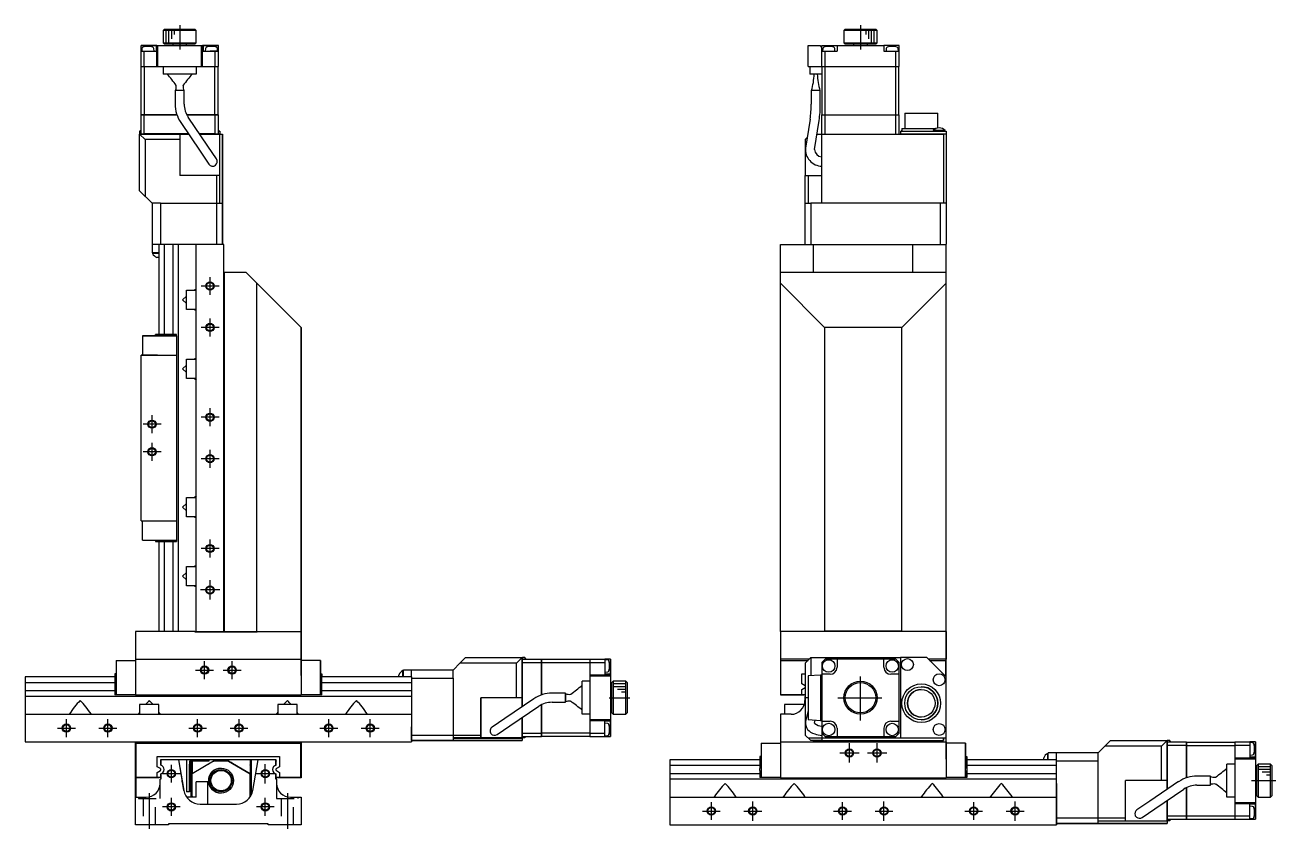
# Model space of a CAD drawing. Extents: x -1 to 923, y -8 to 767.
# Drawn here: x 469.6 to 922.5, y 243.8 to 534.8 of the extents above; entities that cross this region are included whole.
import ezdxf

# ---------------------------------------------------------------- set-up
doc = ezdxf.new("R2010")
doc.units = 0
doc.header["$LTSCALE"] = 0.5
doc.linetypes.add('CENTER', pattern=[50.8, 31.75, -6.35, 6.35, -6.35])
doc.linetypes.add('DASHED', pattern=[19.05, 12.7, -6.35])
for name, color, linetype in [('MSM_CENTER', 1, 'CENTER'), ('MSM_CONTINUOUS', 7, 'CONTINUOUS'), ('MSM_DASHED', 4, 'DASHED'), ('MSM_NARROW', 5, 'CONTINUOUS')]:
    doc.layers.add(name, color=color, linetype=linetype)

msp = doc.modelspace()

# ---------------------------------------------------------------- linework, layer by layer
at = {"layer": 'MSM_CENTER'}
for p, q in [((525.57, 534.77), (525.57, 525.87)), ((772.09, 534.77), (772.09, 525.87)), ((539.82, 440.32), (533.32, 440.32)), ((536.57, 437.07), (536.57, 443.57)), ((536.57, 422.07), (536.57, 428.57)), ((539.82, 425.32), (533.32, 425.32)), ((536.57, 389.57), (536.57, 396.07)), ((518.82, 390.32), (512.32, 390.32)), ((515.57, 387.07), (515.57, 393.57)), ((539.82, 392.82), (533.32, 392.82)), ((515.57, 377.07), (515.57, 383.57)), ((536.57, 374.57), (536.57, 381.07)), ((518.82, 380.32), (512.32, 380.32)), ((539.82, 377.82), (533.32, 377.82)), ((539.82, 345.32), (533.32, 345.32)), ((536.57, 342.07), (536.57, 348.57)), ((536.57, 326.82), (536.57, 333.82)), ((540.07, 330.32), (533.07, 330.32)), ((534.57, 298.09), (534.57, 304.55)), ((544.57, 298.09), (544.57, 304.55)), ((531.34, 301.32), (537.8, 301.32)), ((541.34, 301.32), (547.8, 301.32)), ((772.09, 283.12), (772.09, 299.52)), ((681.12, 291.32), (688.52, 291.32)), ((763.89, 291.32), (780.29, 291.32)), ((484.57, 277.09), (484.57, 283.55)), ((499.57, 277.09), (499.57, 283.55)), ((532.07, 277.09), (532.07, 283.55)), ((547.07, 277.09), (547.07, 283.55)), ((579.57, 277.09), (579.57, 283.55)), ((594.57, 277.09), (594.57, 283.55)), ((481.34, 280.32), (487.8, 280.32)), ((496.34, 280.32), (502.8, 280.32)), ((528.84, 280.32), (535.3, 280.32)), ((543.84, 280.32), (550.3, 280.32)), ((576.34, 280.32), (582.8, 280.32)), ((591.34, 280.32), (597.8, 280.32)), ((768.09, 267.82), (768.09, 274.82)), ((778.09, 267.82), (778.09, 274.82)), ((556.57, 260.32), (556.57, 267.32)), ((764.59, 271.32), (771.59, 271.32)), ((774.59, 271.32), (781.59, 271.32)), ((525.8, 263.82), (519.34, 263.82)), ((522.57, 260.59), (522.57, 267.05)), ((560.07, 263.82), (553.07, 263.82)), ((913.64, 261.32), (922.54, 261.32)), ((514.57, 256.82), (514.57, 243.82)), ((522.57, 248.59), (522.57, 255.05)), ((556.57, 248.59), (556.57, 255.05)), ((564.57, 256.82), (564.57, 243.82)), ((733.09, 246.82), (733.09, 253.82)), ((780.59, 246.82), (780.59, 253.82)), ((828.09, 246.82), (828.09, 253.82)), ((525.8, 251.82), (519.34, 251.82)), ((559.8, 251.82), (553.34, 251.82)), ((714.86, 250.32), (721.32, 250.32)), ((718.09, 247.09), (718.09, 253.55)), ((729.86, 250.32), (736.32, 250.32)), ((762.36, 250.32), (768.82, 250.32)), ((765.59, 247.09), (765.59, 253.55)), ((777.36, 250.32), (783.82, 250.32)), ((809.86, 250.32), (816.32, 250.32)), ((813.09, 247.09), (813.09, 253.55)), ((824.86, 250.32), (831.32, 250.32))]:
    msp.add_line(p, q, dxfattribs=at)
at = {"layer": 'MSM_CONTINUOUS'}
for p, q in [((520.07, 533.32), (519.57, 532.82)), ((519.57, 532.82), (519.57, 528.32)), ((531.57, 532.82), (519.57, 532.82)), ((520.07, 533.32), (531.07, 533.32)), ((531.57, 532.82), (531.07, 533.32)), ((531.57, 528.32), (531.57, 532.82)), ((766.59, 533.32), (766.09, 532.82)), ((778.09, 532.82), (766.09, 532.82)), ((766.09, 532.82), (766.09, 528.32)), ((766.59, 533.32), (777.59, 533.32)), ((778.09, 532.82), (777.59, 533.32)), ((778.09, 528.32), (778.09, 532.82)), ((511.57, 519.82), (511.57, 527.32)), ((517.36, 527.32), (511.57, 527.32)), ((511.57, 527.32), (539.57, 527.32)), ((511.91, 526.31), (511.82, 525.32)), ((516.32, 525.32), (516.24, 526.31)), ((517.07, 527.32), (517.07, 525.32)), ((517.32, 519.82), (517.32, 527.02)), ((517.32, 527.02), (517.36, 527.02)), ((517.36, 527.32), (517.36, 527.02)), ((517.67, 519.82), (517.67, 527.32)), ((519.57, 528.32), (520.07, 527.82)), ((519.57, 528.32), (531.57, 528.32)), ((531.07, 527.82), (520.07, 527.82)), ((523.07, 527.82), (523.07, 527.32)), ((528.07, 527.32), (528.07, 527.82)), ((531.07, 527.82), (531.57, 528.32)), ((533.47, 519.82), (533.47, 527.32)), ((533.79, 527.32), (533.79, 527.02)), ((539.57, 527.32), (533.79, 527.32)), ((533.82, 527.02), (533.79, 527.02)), ((533.82, 519.82), (533.82, 527.02)), ((534.07, 527.32), (534.07, 525.32)), ((534.91, 526.31), (534.82, 525.32)), ((539.32, 525.32), (539.24, 526.31)), ((539.57, 519.82), (539.57, 527.32)), ((539.57, 519.82), (539.57, 527.32)), ((753.09, 519.82), (753.09, 527.32)), ((753.09, 527.32), (757.59, 527.32)), ((757.59, 527.32), (757.59, 527.02)), ((757.59, 527.02), (758.09, 527.02)), ((758.09, 519.82), (758.09, 527.32)), ((758.09, 527.32), (763.59, 527.32)), ((758.43, 526.31), (758.34, 525.32)), ((762.84, 525.32), (762.75, 526.31)), ((763.59, 527.32), (763.59, 525.32)), ((763.59, 527.32), (780.59, 527.32)), ((766.09, 528.32), (778.09, 528.32)), ((766.09, 528.32), (766.59, 527.82)), ((777.59, 527.82), (766.59, 527.82)), ((769.59, 527.82), (769.59, 527.32)), ((774.59, 527.32), (774.59, 527.82)), ((777.59, 527.82), (778.09, 528.32)), ((780.59, 527.32), (780.59, 525.32)), ((786.09, 527.32), (780.59, 527.32)), ((781.43, 526.31), (781.34, 525.32)), ((785.84, 525.32), (785.75, 526.31)), ((786.09, 519.82), (786.09, 527.32)), ((511.57, 525.32), (517.07, 525.32)), ((512.77, 519.82), (512.77, 525.32)), ((534.07, 525.32), (539.57, 525.32)), ((539.32, 525.32), (536.57, 525.32)), ((538.37, 519.82), (538.37, 525.32)), ((539.57, 525.32), (539.32, 525.32)), ((758.09, 525.32), (763.59, 525.32)), ((759.29, 519.82), (759.29, 525.32)), ((780.59, 525.32), (786.09, 525.32)), ((784.89, 519.82), (784.89, 525.32)), ((786.09, 519.82), (786.09, 525.32)), ((511.57, 519.82), (539.57, 519.82)), ((511.67, 502.32), (511.67, 519.82)), ((512.81, 502.32), (512.81, 519.82)), ((519.57, 519.82), (519.57, 517.02)), ((531.57, 517.02), (519.57, 517.02)), ((531.57, 519.82), (531.57, 517.02)), ((538.33, 502.32), (538.33, 519.82)), ((539.47, 502.32), (539.47, 519.82)), ((539.47, 502.32), (539.47, 519.82)), ((753.09, 519.82), (759.29, 519.82)), ((753.69, 519.82), (753.69, 517.02)), ((758.09, 517.02), (753.69, 517.02)), ((758.09, 519.82), (758.09, 517.02)), ((758.19, 502.32), (758.19, 519.82)), ((759.29, 519.82), (784.89, 519.82)), ((759.33, 502.32), (759.33, 519.82)), ((784.85, 502.32), (784.85, 519.82)), ((784.89, 519.82), (786.09, 519.82)), ((785.99, 502.32), (785.99, 519.82)), ((785.99, 502.32), (785.99, 519.82)), ((526.83, 512.87), (526.87, 512.97)), ((527.22, 511.02), (523.92, 511.02)), ((523.92, 511.02), (523.92, 506.16)), ((527.22, 506.16), (527.22, 511.02)), ((757.54, 511.02), (754.24, 511.02)), ((754.24, 511.02), (754.24, 506.16)), ((757.54, 506.16), (757.54, 511.02)), ((788.09, 502.82), (800.09, 502.82)), ((788.09, 502.82), (788.09, 497.32)), ((800.09, 497.48), (800.09, 502.82)), ((511.57, 495.32), (511.57, 502.32)), ((511.57, 502.32), (524.56, 502.32)), ((524.56, 502.32), (511.57, 502.32)), ((512.77, 495.42), (512.77, 502.32)), ((525.95, 499.52), (533.04, 489.07)), ((539.57, 502.32), (528.13, 502.32)), ((528.13, 502.32), (539.57, 502.32)), ((535.77, 490.92), (528.68, 501.37)), ((538.37, 495.42), (538.37, 502.32)), ((539.57, 495.32), (539.57, 502.32)), ((539.57, 495.32), (539.57, 502.32)), ((753.85, 500.7), (752.2, 490.25)), ((755.46, 489.74), (757.11, 500.19)), ((758.09, 495.42), (758.09, 502.32)), ((758.09, 502.32), (759.29, 502.32)), ((759.29, 495.32), (759.29, 502.32)), ((759.29, 502.32), (784.89, 502.32)), ((784.89, 502.32), (786.09, 502.32)), ((784.89, 495.32), (784.89, 502.32)), ((786.09, 495.32), (786.09, 502.32)), ((786.09, 495.32), (786.09, 502.32)), ((511.07, 496.32), (511.07, 495.42)), ((511.07, 496.32), (511.57, 496.32)), ((511.57, 496.32), (511.07, 496.32)), ((511.17, 495.32), (511.07, 495.42)), ((511.07, 495.42), (511.57, 495.42)), ((513.07, 493.32), (511.07, 495.32)), ((511.07, 495.32), (528.8, 495.32)), ((511.07, 474.82), (511.07, 495.32)), ((511.07, 495.32), (528.8, 495.32)), ((528.8, 495.32), (511.17, 495.32)), ((511.57, 496.61), (511.42, 496.61)), ((511.42, 496.61), (511.42, 496.32)), ((512.67, 495.32), (512.77, 495.42)), ((528.73, 495.42), (512.77, 495.42)), ((525.57, 495.32), (525.57, 480.32)), ((538.37, 495.42), (532.72, 495.42)), ((539.97, 495.32), (532.79, 495.32)), ((532.79, 495.32), (540.07, 495.32)), ((532.79, 495.32), (539.17, 495.32)), ((538.37, 495.42), (538.47, 495.32)), ((539.57, 496.32), (540.07, 496.32)), ((540.07, 496.32), (539.57, 496.32)), ((539.57, 495.42), (540.07, 495.42)), ((540.07, 495.42), (539.97, 495.32)), ((539.97, 495.32), (540.07, 495.32)), ((540.07, 496.32), (540.07, 495.42)), ((540.07, 495.32), (540.07, 495.22)), ((540.17, 495.32), (540.07, 495.22)), ((540.07, 470.32), (540.07, 495.32)), ((540.17, 495.32), (540.07, 495.22)), ((540.17, 495.32), (541.07, 495.32)), ((540.17, 495.32), (541.07, 495.32)), ((540.17, 470.32), (540.17, 495.32)), ((541.07, 495.32), (541.07, 455.32)), ((541.07, 455.32), (541.07, 495.32)), ((752.8, 494.03), (752.09, 493.32)), ((756.34, 495.32), (758.09, 495.32)), ((758.09, 495.42), (758.19, 495.32)), ((758.09, 495.32), (802.09, 495.32)), ((758.09, 470.42), (758.09, 495.32)), ((786.59, 496.32), (803.09, 496.32)), ((786.59, 496.32), (786.59, 495.42)), ((786.59, 495.42), (803.09, 495.42)), ((786.59, 495.42), (786.69, 495.32)), ((787.09, 496.61), (786.94, 496.61)), ((786.94, 496.61), (786.94, 496.32)), ((787.09, 497.32), (799.51, 497.32)), ((787.09, 497.32), (787.09, 496.32)), ((802.74, 496.61), (798.44, 496.61)), ((798.44, 496.61), (798.44, 496.32)), ((802.09, 495.32), (802.09, 495.22)), ((802.09, 495.32), (802.09, 470.32)), ((803.09, 495.32), (802.09, 495.32)), ((802.09, 495.22), (802.09, 470.32)), ((802.74, 496.32), (802.74, 496.61)), ((803.09, 495.42), (802.99, 495.32)), ((803.09, 496.32), (803.09, 495.42)), ((803.09, 495.32), (803.09, 470.32)), ((513.07, 493.32), (513.07, 472.82)), ((525.57, 493.32), (513.07, 493.32)), ((538.91, 486.29), (535.77, 490.92)), ((752.09, 493.32), (752.09, 480.32)), ((533.04, 489.07), (536.18, 484.44)), ((540.07, 480.32), (525.57, 480.32)), ((539.07, 455.32), (539.07, 480.32)), ((752.09, 470.32), (752.09, 480.32)), ((752.09, 480.32), (758.09, 480.32)), ((753.09, 480.32), (753.09, 470.32)), ((511.07, 474.82), (515.57, 470.32)), ((515.57, 470.32), (515.57, 452.32)), ((518.57, 470.32), (515.57, 470.32)), ((518.46, 470.32), (541.07, 470.32)), ((518.57, 470.32), (518.57, 455.32)), ((752.09, 470.32), (754.09, 470.32)), ((752.09, 455.42), (752.09, 470.32)), ((754.09, 470.32), (754.09, 455.32)), ((803.09, 470.32), (754.09, 470.32)), ((758.09, 470.32), (758.09, 470.42)), ((801.09, 455.32), (801.09, 470.32)), ((803.09, 470.32), (803.09, 455.42)), ((526.57, 455.32), (515.57, 455.32)), ((518.07, 455.32), (518.07, 422.82)), ((520.04, 422.82), (520.04, 455.32)), ((523.11, 455.32), (523.11, 422.82)), ((531.57, 455.32), (525.07, 455.32)), ((525.07, 455.32), (525.07, 315.32)), ((541.57, 455.32), (526.57, 455.32)), ((531.57, 315.32), (531.57, 455.32)), ((539.17, 455.32), (531.57, 455.32)), ((541.07, 455.32), (536.07, 455.32)), ((541.07, 455.32), (539.17, 455.32)), ((541.57, 455.32), (541.07, 455.32)), ((541.57, 455.32), (541.27, 455.32)), ((541.57, 315.32), (541.57, 455.32)), ((743.09, 455.32), (755.09, 455.32)), ((743.09, 445.32), (743.09, 455.32)), ((755.09, 445.32), (755.09, 455.32)), ((755.09, 455.32), (791.09, 455.32)), ((791.09, 445.32), (791.09, 455.32)), ((791.09, 455.32), (803.09, 455.32)), ((802.99, 455.32), (803.09, 455.42)), ((803.09, 445.32), (803.09, 455.32)), ((518.07, 452.32), (515.57, 452.32)), ((515.72, 452.32), (515.72, 452.12)), ((518.07, 452.12), (515.72, 452.12)), ((518.07, 450.67), (517.35, 450.67)), ((541.57, 445.32), (549.57, 445.32)), ((541.67, 445.32), (541.67, 315.32)), ((549.57, 445.32), (553.57, 441.32)), ((553.57, 441.32), (549.57, 445.32)), ((743.09, 445.32), (803.09, 445.32)), ((743.09, 315.32), (743.09, 445.32)), ((803.09, 315.22), (803.09, 445.32)), ((803.09, 315.22), (803.09, 445.32)), ((553.57, 441.32), (569.57, 425.32)), ((553.57, 315.32), (553.57, 441.32)), ((569.57, 425.32), (553.57, 441.32)), ((759.09, 425.32), (743.09, 441.32)), ((803.09, 441.32), (787.09, 425.32)), ((526.57, 435.32), (528.07, 436.64)), ((528.07, 434), (526.57, 435.32)), ((528.07, 431.82), (528.07, 438.82)), ((528.07, 438.82), (531.57, 438.82)), ((530.7, 438.82), (531.45, 439.22)), ((531.45, 439.22), (531.57, 439.06)), ((531.57, 431.82), (528.07, 431.82)), ((531.45, 431.42), (530.7, 431.82)), ((531.57, 431.58), (531.45, 431.42)), ((524.47, 422.32), (512.07, 422.32)), ((512.07, 422.32), (518.07, 422.32)), ((512.07, 422.32), (512.07, 415.32)), ((524.47, 422.82), (516.87, 422.82)), ((516.87, 422.32), (516.87, 422.82)), ((516.87, 422.82), (518.07, 422.82)), ((516.87, 422.32), (524.47, 422.32)), ((520.55, 422.32), (520.55, 422.82)), ((522.6, 422.32), (522.6, 422.82)), ((524.47, 422.32), (524.47, 422.82)), ((524.47, 422.32), (524.47, 415.32)), ((569.57, 315.42), (569.57, 425.32)), ((569.57, 425.32), (569.57, 315.42)), ((787.09, 425.32), (759.09, 425.32)), ((759.09, 425.32), (759.09, 315.42)), ((787.09, 315.42), (787.09, 425.32)), ((511.57, 355.32), (511.57, 415.32)), ((511.57, 415.32), (524.57, 415.32)), ((511.57, 415.32), (511.92, 415.32)), ((511.57, 415.32), (511.92, 415.32)), ((517.57, 415.32), (511.57, 415.32)), ((524.57, 415.32), (524.47, 415.32)), ((524.57, 355.32), (524.57, 415.32)), ((528.07, 406.82), (528.07, 413.82)), ((528.07, 413.82), (531.57, 413.82)), ((530.7, 413.82), (531.45, 414.22)), ((531.45, 414.22), (531.57, 414.06)), ((526.57, 410.32), (528.07, 411.64)), ((528.07, 409), (526.57, 410.32)), ((531.57, 406.82), (528.07, 406.82)), ((531.45, 406.42), (530.7, 406.82)), ((531.57, 406.58), (531.45, 406.42)), ((528.07, 356.82), (528.07, 363.82)), ((528.07, 363.82), (531.57, 363.82)), ((530.7, 363.82), (531.45, 364.22)), ((531.45, 364.22), (531.57, 364.06)), ((526.57, 360.32), (528.07, 361.64)), ((528.07, 359), (526.57, 360.32)), ((511.57, 355.32), (524.57, 355.32)), ((512.07, 348.32), (512.07, 355.32)), ((524.47, 355.32), (524.47, 347.82)), ((531.57, 356.82), (528.07, 356.82)), ((531.45, 356.42), (530.7, 356.82)), ((531.57, 356.58), (531.45, 356.42)), ((512.07, 348.32), (524.47, 348.32)), ((516.87, 348.32), (516.87, 347.82)), ((516.87, 347.82), (524.47, 347.82)), ((518.07, 347.82), (518.07, 315.32)), ((520.04, 315.32), (520.04, 347.82)), ((520.55, 348.32), (520.55, 347.82)), ((522.6, 348.32), (522.6, 347.82)), ((523.11, 347.82), (523.11, 315.32)), ((526.57, 335.32), (528.07, 336.64)), ((528.07, 334), (526.57, 335.32)), ((528.07, 331.82), (528.07, 338.82)), ((528.07, 338.82), (531.57, 338.82)), ((530.7, 338.82), (531.45, 339.22)), ((531.45, 339.22), (531.57, 339.06)), ((531.57, 331.82), (528.07, 331.82)), ((531.45, 331.42), (530.7, 331.82)), ((531.57, 331.58), (531.45, 331.42)), ((531.07, 315.32), (509.57, 315.32)), ((509.57, 315.32), (509.57, 292.32)), ((531.07, 315.22), (531.07, 315.32)), ((531.07, 315.32), (531.57, 315.32)), ((531.07, 315.22), (553.67, 315.22)), ((531.57, 315.32), (541.57, 315.32)), ((541.67, 315.32), (541.57, 315.32)), ((541.67, 315.32), (569.57, 315.32)), ((553.67, 315.22), (553.67, 315.32)), ((569.57, 315.42), (569.47, 315.32)), ((569.47, 315.32), (569.57, 315.42)), ((569.57, 315.32), (569.57, 292.32)), ((569.57, 304.82), (569.57, 315.32)), ((803.09, 315.32), (743.09, 315.32)), ((743.09, 315.32), (743.09, 292.32)), ((758.99, 315.32), (759.09, 315.42)), ((787.09, 315.42), (759.09, 315.42)), ((787.09, 315.42), (787.19, 315.32)), ((803.09, 315.32), (803.09, 305.32)), ((803.09, 298.82), (803.09, 315.32)), ((502.57, 304.82), (502.57, 292.42)), ((502.57, 304.82), (509.57, 304.82)), ((509.57, 305.32), (569.57, 305.32)), ((569.57, 305.32), (569.57, 304.97)), ((569.57, 305.32), (569.57, 304.97)), ((569.57, 299.32), (569.57, 304.82)), ((576.57, 304.82), (569.57, 304.82)), ((576.57, 292.42), (576.57, 304.82)), ((576.57, 304.82), (576.57, 298.82)), ((627.07, 303.82), (624.67, 301.42)), ((629.07, 305.82), (627.07, 303.82)), ((647.57, 303.82), (627.07, 303.82)), ((629.07, 305.82), (649.57, 305.82)), ((647.57, 303.82), (649.57, 305.82)), ((647.57, 291.32), (647.57, 303.82)), ((649.57, 305.72), (649.67, 305.82)), ((649.57, 305.82), (649.57, 291.32)), ((649.57, 288.09), (649.57, 305.82)), ((649.57, 305.32), (656.57, 305.32)), ((649.57, 305.32), (649.57, 298.82)), ((649.57, 288.09), (649.57, 305.32)), ((649.57, 304.22), (649.67, 304.12)), ((650.57, 305.82), (649.67, 305.82)), ((649.67, 305.82), (649.67, 305.32)), ((649.67, 304.12), (656.57, 304.12)), ((649.67, 288.16), (649.67, 304.12)), ((650.57, 305.82), (650.57, 305.32)), ((650.86, 305.47), (650.57, 305.47)), ((650.86, 305.32), (650.86, 305.47)), ((656.57, 305.32), (656.57, 292.33)), ((656.57, 292.33), (656.57, 305.32)), ((656.57, 305.22), (674.07, 305.22)), ((656.57, 304.08), (674.07, 304.08)), ((674.07, 305.32), (674.07, 299.57)), ((674.07, 305.32), (679.57, 305.32)), ((674.07, 304.12), (679.57, 304.12)), ((681.57, 305.32), (679.57, 305.32)), ((679.57, 305.32), (679.57, 299.82)), ((680.56, 304.98), (679.57, 305.07)), ((681.57, 299.82), (681.57, 305.32)), ((681.57, 305.32), (681.57, 277.32)), ((753.59, 305.32), (743.09, 305.32)), ((743.29, 292.42), (743.29, 304.82)), ((743.29, 304.82), (753.09, 304.82)), ((752.09, 303.82), (754.09, 305.82)), ((752.09, 303.82), (752.09, 277.82)), ((754.09, 305.82), (786.59, 305.82)), ((754.09, 305.82), (754.09, 299.29)), ((759.29, 305.32), (758.09, 304.12)), ((758.09, 304.12), (758.09, 278.52)), ((763.59, 305.32), (759.29, 305.32)), ((763.59, 305.32), (763.59, 302.32)), ((784.89, 305.32), (763.59, 305.32)), ((780.59, 302.32), (780.59, 305.32)), ((786.09, 304.12), (784.89, 305.32)), ((786.09, 304.12), (784.89, 305.32)), ((786.09, 282.82), (786.09, 304.12)), ((786.09, 278.52), (786.09, 304.12)), ((786.59, 305.82), (786.59, 276.82)), ((796.09, 305.82), (786.59, 305.82)), ((803.09, 298.82), (796.09, 305.82)), ((803.09, 305.32), (796.59, 305.32)), ((797.09, 304.82), (802.89, 304.82)), ((802.89, 304.82), (802.89, 299.02)), ((803.09, 302.82), (803.09, 305.32)), ((502.07, 300.02), (502.07, 292.42)), ((502.57, 300.02), (502.07, 300.02)), ((576.57, 300.02), (577.07, 300.02)), ((577.07, 292.42), (577.07, 300.02)), ((577.07, 300.02), (577.07, 298.82)), ((604.92, 298.82), (604.92, 299.54)), ((606.37, 298.82), (606.37, 301.17)), ((606.57, 301.17), (606.37, 301.17)), ((624.57, 301.32), (606.57, 301.32)), ((606.57, 298.82), (606.57, 301.32)), ((609.57, 298.82), (609.57, 301.32)), ((624.57, 301.32), (624.67, 301.42)), ((624.57, 298.32), (624.57, 301.32)), ((674.07, 299.57), (674.07, 299.22)), ((674.07, 299.57), (681.27, 299.57)), ((674.07, 299.22), (681.57, 299.22)), ((674.07, 299.22), (674.07, 283.42)), ((679.57, 300.57), (680.56, 300.66)), ((681.57, 299.82), (679.57, 299.82)), ((681.27, 299.54), (681.27, 299.57)), ((681.57, 299.54), (681.27, 299.54)), ((681.57, 299.54), (681.57, 299.82)), ((681.57, 299.54), (681.57, 299.22)), ((681.57, 299.22), (681.57, 283.42)), ((750.89, 296.35), (750.89, 300.02)), ((750.89, 300.02), (752.09, 300.02)), ((757.59, 299.54), (753.09, 299.22)), ((753.09, 299.22), (753.09, 283.42)), ((758.09, 299.57), (757.59, 299.54)), ((757.59, 299.54), (757.59, 283.11)), ((761.09, 299.82), (758.09, 299.82)), ((786.09, 299.82), (783.09, 299.82)), ((803.09, 298.82), (803.09, 299.82)), ((469.57, 298.82), (469.57, 275.32)), ((502.07, 298.82), (469.57, 298.82)), ((469.57, 296.86), (502.07, 296.86)), ((502.57, 296.35), (502.07, 296.35)), ((576.57, 296.35), (577.07, 296.35)), ((609.57, 298.82), (577.07, 298.82)), ((577.07, 296.86), (609.57, 296.86)), ((609.57, 298.82), (609.57, 275.32)), ((624.57, 298.32), (609.57, 298.32)), ((624.57, 298.43), (624.57, 275.82)), ((649.57, 298.82), (649.57, 288.09)), ((671.27, 285.32), (671.27, 297.32)), ((674.07, 297.32), (671.27, 297.32)), ((682.57, 297.32), (682.07, 296.82)), ((682.07, 285.82), (682.07, 296.82)), ((687.07, 297.32), (682.57, 297.32)), ((682.57, 297.32), (682.57, 285.32)), ((687.57, 296.82), (687.07, 297.32)), ((687.07, 285.32), (687.07, 297.32)), ((687.57, 296.82), (687.57, 285.82)), ((752.08, 295.66), (750.89, 296.35)), ((750.89, 294.3), (752.08, 294.99)), ((803.09, 276.82), (803.09, 298.82)), ((502.07, 293.78), (469.57, 293.78)), ((609.57, 291.82), (469.57, 291.82)), ((502.57, 294.3), (502.07, 294.3)), ((509.57, 292.42), (502.07, 292.42)), ((509.57, 292.32), (569.57, 292.32)), ((577.07, 292.42), (569.57, 292.42)), ((576.57, 294.3), (577.07, 294.3)), ((609.57, 293.78), (577.07, 293.78)), ((649.57, 291.32), (634.57, 291.32)), ((634.57, 291.32), (634.57, 276.82)), ((634.57, 276.82), (634.57, 291.32)), ((653.77, 290.94), (643.32, 283.86)), ((665.27, 292.97), (660.41, 292.97)), ((665.27, 289.67), (665.27, 292.97)), ((665.27, 292.81), (665.27, 291.32)), ((665.27, 291.32), (665.27, 289.83)), ((667.13, 290.06), (667.22, 290.02)), ((682.07, 293.82), (681.57, 293.82)), ((743.09, 292.32), (751.69, 292.32)), ((752.09, 292.42), (743.29, 292.42)), ((750.89, 292.42), (750.89, 294.3)), ((751.69, 292.32), (751.69, 292.42)), ((751.69, 292.32), (751.69, 292.42)), ((751.99, 291.82), (751.99, 290.32)), ((751.99, 291.82), (752.09, 291.82)), ((753.09, 291.32), (752.09, 291.32)), ((485.83, 285.32), (485.67, 285.45)), ((493.31, 285.32), (493.47, 285.45)), ((510.83, 285.32), (510.67, 285.45)), ((511.07, 288.82), (511.07, 285.32)), ((518.07, 288.82), (511.07, 288.82)), ((518.07, 285.32), (518.07, 288.82)), ((518.31, 285.32), (518.47, 285.45)), ((560.83, 285.32), (560.67, 285.45)), ((568.07, 288.82), (561.07, 288.82)), ((561.07, 288.82), (561.07, 285.32)), ((568.07, 285.32), (568.07, 288.82)), ((568.31, 285.32), (568.47, 285.45)), ((585.83, 285.32), (585.67, 285.45)), ((593.31, 285.32), (593.47, 285.45)), ((645.17, 281.13), (655.62, 288.21)), ((656.57, 277.32), (656.57, 288.76)), ((656.57, 288.76), (656.57, 277.32)), ((660.41, 289.67), (665.27, 289.67)), ((681.57, 288.82), (682.07, 288.82)), ((682.07, 285.82), (682.57, 285.32)), ((687.07, 285.32), (687.57, 285.82)), ((751.59, 288.82), (744.59, 288.82)), ((744.59, 288.82), (744.59, 285.32)), ((751.59, 288.36), (751.59, 288.82)), ((753.09, 286.58), (752.22, 282.87)), ((469.57, 285.32), (609.57, 285.32)), ((643.32, 283.86), (638.69, 280.71)), ((640.54, 277.98), (645.17, 281.13)), ((649.57, 284.11), (649.57, 277.72)), ((649.57, 276.92), (649.57, 284.11)), ((649.57, 284.11), (649.57, 276.82)), ((649.67, 278.52), (649.67, 284.18)), ((674.07, 285.32), (671.27, 285.32)), ((674.07, 283.42), (674.07, 283.07)), ((674.07, 283.42), (681.57, 283.42)), ((674.07, 283.07), (681.27, 283.07)), ((674.07, 283.07), (674.07, 277.32)), ((681.57, 282.82), (679.57, 282.82)), ((679.57, 277.32), (679.57, 282.82)), ((680.56, 281.98), (679.57, 282.07)), ((681.57, 283.11), (681.27, 283.11)), ((681.27, 283.11), (681.27, 283.07)), ((681.57, 283.42), (681.57, 283.11)), ((681.57, 282.82), (681.57, 283.11)), ((681.57, 277.32), (681.57, 282.82)), ((682.57, 285.32), (687.07, 285.32)), ((743.09, 285.32), (743.09, 275.32)), ((746.99, 285.32), (743.09, 285.32)), ((752.22, 282.87), (752.22, 282.85)), ((753.09, 283.42), (757.59, 283.11)), ((755.44, 282.12), (755.7, 283.24)), ((755.48, 282.06), (755.44, 282.13)), ((755.56, 281.96), (755.48, 282.06)), ((757.59, 283.11), (758.09, 283.07)), ((758.09, 282.82), (761.09, 282.82)), ((783.09, 282.82), (786.09, 282.82)), ((786.09, 278.52), (786.09, 282.82)), ((609.57, 275.82), (609.57, 280.82)), ((609.57, 277.82), (634.57, 277.82)), ((649.57, 276.82), (624.57, 276.82)), ((624.57, 276.72), (649.57, 276.72)), ((649.57, 276.82), (649.47, 276.82)), ((649.57, 276.72), (649.47, 276.82)), ((649.57, 276.72), (649.47, 276.82)), ((649.67, 278.52), (649.57, 278.42)), ((649.57, 277.32), (656.57, 277.32)), ((649.57, 277.32), (656.57, 277.32)), ((649.57, 276.92), (649.57, 276.82)), ((649.67, 276.82), (649.57, 276.92)), ((649.57, 276.72), (649.57, 275.82)), ((649.57, 276.72), (649.57, 275.82)), ((649.67, 278.52), (656.57, 278.52)), ((649.67, 277.32), (649.67, 276.82)), ((650.57, 276.82), (649.67, 276.82)), ((650.57, 276.82), (650.57, 277.32)), ((650.57, 277.32), (650.57, 276.82)), ((656.57, 278.56), (674.07, 278.56)), ((656.57, 277.42), (674.07, 277.42)), ((656.57, 277.42), (674.07, 277.42)), ((674.07, 278.52), (679.57, 278.52)), ((674.07, 277.32), (681.57, 277.32)), ((674.07, 277.32), (679.57, 277.32)), ((679.57, 277.57), (680.56, 277.66)), ((752.09, 277.82), (754.09, 275.82)), ((753.09, 276.82), (758.09, 276.82)), ((758.09, 278.52), (759.29, 277.32)), ((758.09, 278.52), (758.09, 276.82)), ((758.09, 276.82), (786.59, 276.82)), ((758.09, 276.72), (758.19, 276.82)), ((758.09, 276.72), (758.09, 275.82)), ((802.09, 276.72), (758.09, 276.72)), ((759.29, 277.32), (763.59, 277.32)), ((763.59, 280.32), (763.59, 277.32)), ((763.59, 277.32), (784.89, 277.32)), ((780.59, 280.32), (780.59, 277.32)), ((784.89, 277.32), (786.09, 278.52)), ((786.59, 276.82), (803.09, 276.82)), ((802.09, 275.82), (802.09, 276.82)), ((802.09, 276.82), (802.09, 275.82)), ((803.09, 275.32), (803.09, 276.82)), ((803.09, 275.32), (803.09, 276.82)), ((469.57, 275.32), (609.57, 275.32)), ((509.57, 262.32), (509.57, 275.32)), ((509.77, 262.42), (509.77, 274.82)), ((509.77, 274.82), (569.37, 274.82)), ((526.77, 274.97), (526.77, 275.32)), ((526.77, 274.97), (526.77, 275.32)), ((530.37, 274.97), (526.77, 274.97)), ((530.37, 275.32), (530.37, 274.97)), ((548.77, 274.97), (548.77, 275.32)), ((548.77, 274.97), (548.77, 275.32)), ((552.37, 274.97), (548.77, 274.97)), ((552.37, 275.32), (552.37, 274.97)), ((569.37, 274.82), (569.37, 262.42)), ((569.57, 275.32), (569.57, 262.32)), ((569.57, 275.32), (569.57, 272.82)), ((649.57, 275.82), (609.57, 275.82)), ((609.57, 275.82), (649.57, 275.82)), ((736.09, 274.82), (736.09, 262.42)), ((736.09, 274.82), (743.09, 274.82)), ((743.09, 275.32), (755.09, 275.32)), ((743.09, 275.32), (743.09, 262.32)), ((758.09, 275.82), (754.09, 275.82)), ((755.09, 275.62), (791.09, 275.62)), ((755.09, 275.32), (755.09, 275.62)), ((755.09, 275.32), (755.09, 275.62)), ((755.09, 275.32), (803.09, 275.32)), ((758.09, 275.82), (802.09, 275.82)), ((791.09, 275.62), (791.09, 275.32)), ((803.09, 275.32), (803.09, 262.32)), ((803.09, 274.97), (803.09, 275.32)), ((803.09, 275.32), (803.09, 274.97)), ((803.09, 269.12), (803.09, 275.32)), ((810.09, 274.82), (803.09, 274.82)), ((810.09, 262.42), (810.09, 274.82)), ((810.09, 274.82), (810.09, 268.82)), ((862.59, 275.82), (858.19, 271.42)), ((881.09, 273.82), (860.59, 273.82)), ((862.59, 275.82), (883.09, 275.82)), ((881.09, 273.82), (883.09, 275.82)), ((881.09, 261.32), (881.09, 273.82)), ((883.09, 275.82), (883.09, 258.09)), ((883.09, 275.72), (883.19, 275.82)), ((883.09, 258.09), (883.09, 275.82)), ((883.09, 258.09), (883.09, 275.72)), ((883.09, 275.32), (890.09, 275.32)), ((883.09, 274.22), (883.19, 274.12)), ((883.19, 275.82), (883.19, 275.32)), ((884.09, 275.82), (883.19, 275.82)), ((883.19, 274.12), (890.09, 274.12)), ((883.19, 258.16), (883.19, 274.12)), ((884.09, 275.82), (884.09, 275.32)), ((884.09, 275.32), (884.09, 275.82)), ((884.38, 275.47), (884.09, 275.47)), ((884.38, 275.32), (884.38, 275.47)), ((890.09, 275.32), (890.09, 262.33)), ((890.09, 262.33), (890.09, 275.32)), ((890.09, 275.22), (907.59, 275.22)), ((890.09, 274.08), (907.59, 274.08)), ((907.59, 275.32), (907.59, 247.32)), ((907.59, 275.32), (913.09, 275.32)), ((907.59, 274.12), (913.09, 274.12)), ((913.09, 275.32), (913.09, 269.82)), ((915.09, 275.32), (913.09, 275.32)), ((914.08, 274.98), (913.09, 275.07)), ((915.09, 269.54), (915.09, 275.32)), ((915.09, 275.32), (915.09, 247.32)), ((517.37, 266.35), (517.37, 270.02)), ((517.37, 270.02), (561.77, 270.02)), ((525.12, 268.82), (518.57, 268.82)), ((518.57, 268.82), (518.57, 266.9)), ((518.77, 268.82), (518.77, 266.86)), ((560.37, 268.82), (525.12, 268.82)), ((525.12, 268.82), (527.07, 257.78)), ((525.12, 268.82), (526.53, 260.82)), ((528.07, 268.82), (528.07, 257.32)), ((529.07, 268.32), (529.07, 257.32)), ((536.07, 268.32), (529.07, 268.32)), ((529.07, 268.32), (529.07, 267.32)), ((529.07, 257.32), (529.07, 267.32)), ((529.57, 268.32), (529.57, 255.32)), ((537.87, 268.32), (530.07, 263.82)), ((530.07, 268.32), (530.07, 263.82)), ((536.07, 268.82), (536.07, 268.32)), ((536.07, 268.82), (536.07, 268.32)), ((543.28, 268.32), (537.87, 268.32)), ((551.07, 263.82), (543.28, 268.32)), ((543.28, 268.32), (551.07, 263.82)), ((551.07, 268.82), (551.07, 263.82)), ((551.07, 268.82), (551.07, 263.82)), ((551.57, 256.82), (551.57, 268.82)), ((552.07, 257.78), (554.02, 268.82)), ((560.57, 268.82), (560.37, 268.82)), ((560.37, 266.86), (560.37, 268.82)), ((560.37, 266.86), (560.37, 268.82)), ((560.47, 268.42), (560.37, 268.52)), ((560.37, 268.52), (560.57, 268.32)), ((560.47, 268.42), (560.47, 268.82)), ((560.47, 268.42), (560.57, 268.32)), ((560.47, 266.88), (560.47, 268.42)), ((560.57, 266.9), (560.57, 268.82)), ((561.77, 270.02), (561.77, 266.35)), ((569.57, 269.82), (569.57, 262.32)), ((703.09, 268.82), (703.09, 260.32)), ((735.59, 268.82), (703.09, 268.82)), ((735.59, 270.02), (735.59, 266.35)), ((736.09, 270.02), (735.59, 270.02)), ((810.09, 270.02), (810.59, 270.02)), ((810.59, 266.35), (810.59, 270.02)), ((810.59, 270.02), (810.59, 268.82)), ((810.59, 268.82), (810.59, 262.42)), ((843.09, 268.82), (810.59, 268.82)), ((838.44, 268.82), (838.44, 269.54)), ((839.89, 268.82), (839.89, 271.17)), ((840.09, 271.17), (839.89, 271.17)), ((858.09, 271.32), (840.09, 271.32)), ((840.09, 268.82), (840.09, 271.32)), ((843.09, 245.82), (843.09, 271.32)), ((858.09, 268.32), (843.09, 268.32)), ((858.09, 271.32), (858.19, 271.42)), ((858.09, 271.32), (858.09, 245.82)), ((904.79, 255.32), (904.79, 267.32)), ((907.59, 267.32), (904.79, 267.32)), ((907.59, 269.57), (914.79, 269.57)), ((907.59, 269.22), (915.09, 269.22)), ((913.09, 270.57), (914.08, 270.66)), ((915.09, 269.82), (913.09, 269.82)), ((914.79, 269.57), (914.79, 269.54)), ((915.09, 269.54), (914.79, 269.54)), ((916.09, 267.32), (915.59, 266.82)), ((920.59, 267.32), (916.09, 267.32)), ((916.09, 267.32), (916.09, 255.32)), ((921.09, 266.82), (920.59, 267.32)), ((920.59, 255.32), (920.59, 267.32)), ((518.57, 265.66), (517.37, 266.35)), ((517.37, 264.3), (518.57, 264.99)), ((517.37, 262.42), (517.37, 264.3)), ((518.57, 263.75), (518.57, 262.42)), ((518.77, 263.78), (518.77, 261.82)), ((530.07, 255.32), (530.07, 263.82)), ((551.07, 255.37), (551.07, 263.82)), ((560.37, 261.82), (560.37, 263.78)), ((560.37, 261.82), (560.37, 263.78)), ((560.47, 261.82), (560.47, 263.76)), ((560.57, 262.42), (560.57, 263.75)), ((561.77, 266.35), (560.58, 265.66)), ((560.58, 264.99), (561.77, 264.3)), ((561.77, 264.3), (561.77, 262.42)), ((703.09, 266.86), (735.59, 266.86)), ((735.59, 263.78), (703.09, 263.78)), ((736.09, 266.35), (735.59, 266.35)), ((735.59, 266.35), (735.59, 265.66)), ((735.59, 264.99), (735.59, 265.66)), ((735.59, 264.99), (735.59, 264.3)), ((736.09, 264.3), (735.59, 264.3)), ((735.59, 264.3), (735.59, 262.42)), ((810.09, 266.35), (810.09, 265.66)), ((810.09, 266.35), (810.59, 266.35)), ((810.09, 264.99), (810.09, 265.66)), ((810.09, 264.99), (810.09, 264.3)), ((810.09, 264.3), (810.59, 264.3)), ((810.59, 266.86), (843.09, 266.86)), ((810.59, 265.66), (810.59, 266.35)), ((810.59, 264.3), (810.59, 264.99)), ((810.59, 262.42), (810.59, 264.3)), ((843.09, 263.78), (810.59, 263.78)), ((898.79, 262.97), (893.93, 262.97)), ((898.79, 259.67), (898.79, 262.97)), ((915.59, 263.82), (915.09, 263.82)), ((915.59, 255.82), (915.59, 266.82)), ((921.09, 266.82), (921.09, 255.82)), ((518.17, 262.32), (509.57, 262.32)), ((509.57, 255.32), (509.57, 262.32)), ((509.67, 262.32), (509.67, 255.32)), ((518.57, 262.42), (509.77, 262.42)), ((518.17, 262.42), (518.17, 262.32)), ((518.17, 262.42), (518.17, 262.32)), ((518.47, 260.32), (518.47, 261.82)), ((518.77, 261.82), (518.47, 261.82)), ((526.45, 261.32), (526.53, 260.82)), ((526.45, 261.32), (527.07, 257.78)), ((526.53, 260.82), (526.45, 261.32)), ((526.53, 260.82), (526.45, 261.32)), ((526.53, 260.82), (526.57, 260.82)), ((526.57, 260.61), (526.57, 260.82)), ((527.07, 257.78), (526.57, 260.61)), ((527.07, 257.78), (526.57, 260.61)), ((526.57, 260.61), (527.07, 257.78)), ((526.57, 260.61), (527.07, 257.78)), ((531.57, 255.32), (531.57, 260.82)), ((535.77, 260.82), (531.57, 260.82)), ((535.77, 252.82), (535.77, 260.82)), ((560.67, 261.82), (560.37, 261.82)), ((569.37, 262.42), (560.57, 262.42)), ((560.57, 262.42), (560.57, 261.82)), ((560.57, 261.82), (560.57, 262.42)), ((560.67, 261.82), (560.67, 260.32)), ((560.67, 261.82), (560.67, 260.32)), ((560.97, 262.32), (560.97, 262.42)), ((569.57, 262.32), (560.97, 262.32)), ((843.09, 261.82), (703.09, 261.82)), ((703.09, 260.32), (703.09, 245.32)), ((743.09, 262.42), (735.59, 262.42)), ((743.09, 262.32), (803.09, 262.32)), ((810.59, 262.42), (803.09, 262.42)), ((843.09, 260.32), (843.09, 245.32)), ((883.09, 261.32), (868.09, 261.32)), ((868.09, 246.82), (868.09, 261.32)), ((887.29, 260.94), (876.84, 253.86)), ((878.69, 251.13), (889.14, 258.21)), ((890.09, 258.76), (890.09, 247.32)), ((890.09, 247.32), (890.09, 258.76)), ((893.93, 259.67), (898.79, 259.67)), ((900.64, 260.06), (900.74, 260.02)), ((915.09, 258.82), (915.59, 258.82)), ((509.57, 245.32), (509.57, 255.32)), ((509.57, 255.32), (513.47, 255.32)), ((529.07, 257.32), (528.07, 257.32)), ((531.57, 255.32), (528.11, 255.32)), ((551.57, 256.82), (551.07, 256.82)), ((551.57, 256.22), (551.57, 256.82)), ((565.67, 255.32), (569.57, 255.32)), ((569.57, 255.32), (569.57, 245.32)), ((569.57, 255.32), (569.57, 251.82)), ((703.09, 255.32), (843.09, 255.32)), ((719.19, 255.45), (719.21, 255.56)), ((719.35, 255.32), (719.19, 255.45)), ((726.83, 255.32), (726.99, 255.45)), ((726.99, 255.45), (726.97, 255.56)), ((744.19, 255.45), (744.21, 255.56)), ((744.35, 255.32), (744.19, 255.45)), ((751.83, 255.32), (751.99, 255.45)), ((751.99, 255.45), (751.97, 255.56)), ((794.19, 255.45), (794.21, 255.56)), ((794.35, 255.32), (794.19, 255.45)), ((801.83, 255.32), (801.99, 255.45)), ((801.99, 255.45), (801.97, 255.56)), ((819.19, 255.45), (819.21, 255.56)), ((819.35, 255.32), (819.19, 255.45)), ((826.83, 255.32), (826.99, 255.45)), ((826.99, 255.45), (826.97, 255.56)), ((876.84, 253.86), (872.2, 250.71)), ((883.09, 254.11), (883.09, 247.72)), ((883.09, 246.92), (883.09, 254.11)), ((883.09, 254.11), (883.09, 246.82)), ((883.19, 248.52), (883.19, 254.18)), ((907.59, 255.32), (904.79, 255.32)), ((915.59, 255.82), (916.09, 255.32)), ((916.09, 255.32), (920.59, 255.32)), ((920.59, 255.32), (921.09, 255.82)), ((532.98, 252.82), (546.16, 252.82)), ((843.09, 245.32), (843.09, 251.32)), ((874.06, 247.98), (878.69, 251.13)), ((907.59, 253.42), (915.09, 253.42)), ((907.59, 253.07), (914.79, 253.07)), ((915.09, 252.82), (913.09, 252.82)), ((913.09, 247.32), (913.09, 252.82)), ((914.08, 251.98), (913.09, 252.07)), ((915.09, 253.11), (914.79, 253.11)), ((914.79, 253.11), (914.79, 253.07)), ((915.09, 252.82), (915.09, 253.11)), ((915.09, 247.32), (915.09, 252.82)), ((521.57, 245.32), (509.57, 245.32)), ((521.57, 245.62), (521.57, 245.32)), ((557.57, 245.62), (521.57, 245.62)), ((521.57, 245.62), (521.57, 245.32)), ((557.57, 245.32), (557.57, 245.62)), ((569.57, 245.32), (557.57, 245.32)), ((569.57, 248.82), (569.57, 245.32)), ((703.09, 245.32), (843.09, 245.32)), ((843.09, 247.82), (868.09, 247.82)), ((883.09, 245.82), (843.09, 245.82)), ((843.09, 245.82), (883.09, 245.82)), ((843.09, 245.62), (843.09, 245.32)), ((843.09, 245.32), (843.09, 245.62)), ((858.09, 246.82), (883.09, 246.82)), ((858.09, 246.72), (883.09, 246.72)), ((871.62, 248.65), (871.57, 248.78)), ((871.69, 248.51), (871.62, 248.65)), ((871.79, 248.37), (871.69, 248.51)), ((883.09, 246.72), (882.99, 246.82)), ((883.09, 246.82), (882.99, 246.82)), ((883.09, 246.72), (882.99, 246.82)), ((883.19, 248.52), (883.09, 248.42)), ((883.09, 247.32), (890.09, 247.32)), ((883.09, 247.32), (890.09, 247.32)), ((883.09, 246.92), (883.09, 246.82)), ((883.19, 246.82), (883.09, 246.92)), ((883.09, 246.72), (883.09, 245.82)), ((883.09, 246.72), (883.09, 245.82)), ((883.19, 248.52), (890.09, 248.52)), ((883.19, 247.32), (883.19, 246.82)), ((884.09, 246.82), (883.19, 246.82)), ((884.09, 247.32), (884.09, 246.82)), ((884.09, 246.82), (884.09, 247.32)), ((890.09, 248.56), (907.59, 248.56)), ((890.09, 247.42), (907.59, 247.42)), ((890.09, 247.42), (907.59, 247.42)), ((907.59, 248.52), (913.09, 248.52)), ((907.59, 247.32), (915.09, 247.32)), ((907.59, 247.32), (913.09, 247.32)), ((913.09, 247.57), (914.08, 247.66))]:
    msp.add_line(p, q, dxfattribs=at)
for centre, radius in [((536.57, 440.32), 1.23), ((536.57, 425.32), 1.23), ((515.57, 390.32), 1.23), ((536.57, 392.82), 1.23), ((515.57, 380.32), 1.23), ((536.57, 377.82), 1.23), ((536.57, 345.32), 1.23), ((536.57, 330.32), 1.23), ((760.59, 302.82), 2.25), ((783.59, 302.82), 2.25), ((789.09, 303.32), 2.15), ((534.57, 301.32), 1.23), ((544.57, 301.32), 1.23), ((800.59, 297.82), 2.15), ((772.09, 291.32), 6), ((772.09, 291.32), 5.5), ((794.09, 289.32), 7), ((794.09, 289.32), 6), ((794.09, 289.32), 5), ((484.57, 280.32), 1.23), ((499.57, 280.32), 1.23), ((532.07, 280.32), 1.23), ((547.07, 280.32), 1.23), ((579.57, 280.32), 1.23), ((594.57, 280.32), 1.23), ((760.59, 279.82), 2.25), ((783.59, 279.82), 2.25), ((800.59, 279.82), 2.15), ((768.09, 271.32), 1.23), ((778.09, 271.32), 1.23), ((522.57, 263.82), 1.23), ((540.57, 261.32), 4.5), ((540.57, 261.32), 4), ((540.57, 261.32), 3.7), ((556.57, 263.82), 1.23), ((522.57, 251.82), 1.23), ((556.57, 251.82), 1.23), ((718.09, 250.32), 1.23), ((733.09, 250.32), 1.23), ((765.59, 250.32), 1.23), ((780.59, 250.32), 1.23), ((813.09, 250.32), 1.23), ((828.09, 250.32), 1.23)]:
    msp.add_circle(centre, radius, dxfattribs=at)
for centre, radius, start, end in [((512.41, 526.26), 0.5, 107.6292, 175), ((514.07, 521.02), 6, 72.3708, 107.6291), ((515.74, 526.26), 0.5, 5, 72.3708), ((535.41, 526.26), 0.5, 107.6292, 175), ((537.07, 521.02), 6, 72.3708, 107.6291), ((538.74, 526.26), 0.5, 5, 72.3708), ((758.92, 526.26), 0.5, 107.6292, 175), ((760.59, 521.02), 6, 72.3708, 107.6292), ((762.26, 526.26), 0.5, 5, 72.3708), ((781.92, 526.26), 0.5, 107.6292, 175), ((783.59, 521.02), 6, 72.3708, 107.6292), ((785.26, 526.26), 0.5, 5, 72.3708), ((484.54, 484.99), 48.58, 35.093, 41.2478), ((575.75, 477.67), 60.29, 139.2516, 144.1616), ((726.75, 518.44), 28.62, 344.9841, 357.1678), ((785.3, 518.48), 28.89, 182.8902, 194.9579), ((521.39, 512.29), 2.97, 334.6953, 12.2257), ((530, 512.33), 3.21, 170.2787, 204.1179), ((535.76, 506.15), 11.84, 179.9509, 214.0564), ((535.76, 506.15), 8.54, 179.9287, 214.0288), ((718.1, 505.98), 36.14, 351.6013, 0.2806), ((718.19, 505.98), 39.35, 351.5412, 0.2655), ((513.57, 494.52), 3, 131.8103, 135.78), ((789.09, 494.52), 3, 131.8103, 135.78), ((789.09, 494.52), 3, 109.4712, 111.0395), ((800.59, 494.52), 3, 44.22, 135.78), ((758.16, 489.69), 5.99, 174.6051, 269.3043), ((758.19, 489.76), 2.73, 180.4074, 267.8441), ((537.54, 485.35), 1.66, 306.3514, 34.4401), ((537.55, 485.36), 1.65, 213.8303, 306.0121), ((518.57, 453.68), 3.25, 208.7266, 247.939), ((648.77, 303.32), 3, 41.8103, 45.78), ((680.51, 304.49), 0.5, 17.6292, 85), ((675.27, 302.82), 6, 342.3708, 17.6291), ((607.93, 298.32), 3.25, 118.7266, 157.939), ((680.51, 301.16), 0.5, 275, 342.3708), ((761.09, 302.32), 2.5, 270, 360), ((783.09, 302.32), 2.5, 180, 270), ((639.24, 332.35), 48.58, 305.093, 311.2478), ((794.09, 289.32), 6, 270, 90), ((512, 268.37), 31.38, 135.6092, 147.0188), ((467.14, 268.37), 31.38, 32.9812, 44.3908), ((537, 268.37), 31.38, 135.6092, 139.326), ((492.14, 268.37), 31.38, 40.674, 44.3908), ((587, 268.37), 31.38, 135.6092, 139.326), ((542.14, 268.37), 31.38, 40.674, 44.3908), ((612, 268.37), 31.38, 135.6092, 147.0188), ((567.14, 268.37), 31.38, 32.9812, 44.3908), ((660.4, 281.13), 11.84, 89.9509, 124.0564), ((666.54, 295.5), 2.97, 244.6953, 282.2257), ((666.58, 286.9), 3.21, 80.2787, 114.1179), ((631.92, 241.15), 60.29, 49.2516, 54.1616), ((746.99, 290.32), 5, 270, 0), ((794.09, 289.32), 5, 90, 270), ((537, 268.37), 31.38, 145.7006, 147.0188), ((492.14, 268.37), 31.38, 32.9812, 34.2994), ((587, 268.37), 31.38, 145.7006, 147.0188), ((542.14, 268.37), 31.38, 32.9812, 34.2994), ((660.4, 281.13), 8.54, 89.9287, 124.0288), ((680.51, 281.49), 0.5, 17.6292, 85), ((675.27, 279.82), 6, 342.3708, 17.6291), ((756.32, 282.28), 4.14, 172.4446, 258.6833), ((758.29, 285.37), 4.37, 231.3799, 267.4339), ((761.09, 280.32), 2.5, 360, 90), ((783.09, 280.32), 2.5, 90, 180), ((639.61, 279.34), 1.65, 123.8303, 216.0121), ((639.6, 279.35), 1.66, 216.3514, 304.4401), ((680.51, 278.16), 0.5, 275, 342.3708), ((758.67, 287.12), 9.45, 250.4373, 266.4987), ((882.29, 273.32), 3, 41.8103, 45.78), ((914.03, 274.49), 0.5, 17.6292, 85), ((908.79, 272.82), 6, 342.3708, 17.6291), ((532.57, 268.32), 2.85, 180, 208.6943), ((540.57, 261.32), 7.5, 51.3689, 128.631), ((540.57, 261.32), 7.5, 51.3689, 90), ((548.57, 268.32), 2.85, 331.3055, 10.1042), ((841.45, 268.32), 3.25, 118.7266, 157.939), ((914.03, 271.16), 0.5, 275, 342.3708), ((518.37, 265.32), 1.59, 75.406, 82.7624), ((518.37, 265.32), 0.388, 300, 60), ((518.37, 265.32), 1.59, 277.2376, 284.594), ((518.37, 265.32), 1.59, 284.594, 75.406), ((540.57, 261.32), 4.5, 90, 270), ((560.77, 265.32), 1.59, 97.2376, 262.7624), ((560.77, 265.32), 1.59, 104.594, 255.406), ((560.77, 265.32), 0.388, 120, 240), ((893.92, 251.13), 11.84, 89.9509, 124.0564), ((900.06, 265.5), 2.97, 244.6953, 282.2257), ((872.76, 302.35), 48.58, 305.093, 311.2478), ((513.47, 260.32), 5, 270, 0), ((565.67, 260.32), 5, 180, 270), ((749.47, 234.87), 36.66, 136.0228, 145.6264), ((696.71, 234.87), 36.66, 34.3736, 43.9772), ((774.47, 234.87), 36.66, 136.0228, 145.6264), ((721.71, 234.87), 36.66, 34.3736, 43.9772), ((824.47, 234.87), 36.66, 136.0228, 145.6264), ((771.71, 234.87), 36.66, 34.3736, 43.9772), ((849.47, 234.87), 36.66, 136.0228, 145.6264), ((796.71, 234.87), 36.66, 34.3736, 43.9772), ((893.92, 251.13), 8.54, 89.9287, 124.0288), ((900.1, 256.9), 3.21, 80.2787, 114.1179), ((865.44, 211.15), 60.29, 49.2516, 54.1616), ((532.98, 258.82), 6, 190, 270), ((532.98, 258.82), 6, 190, 270), ((532.57, 254.32), 2.85, 151.3058, 159.459), ((546.16, 258.82), 6, 270, 350), ((873.13, 249.34), 1.66, 123.9055, 199.7595), ((914.03, 251.49), 0.5, 17.6292, 85), ((908.79, 249.82), 6, 342.3708, 17.6291), ((873.11, 249.34), 1.64, 216.1939, 231.341), ((873.12, 249.35), 1.66, 231.4921, 304.352), ((914.03, 248.16), 0.5, 275, 342.3708)]:
    msp.add_arc(centre, radius, start, end, dxfattribs=at)
at = {"layer": 'MSM_DASHED'}
for p, q in [((518.47, 254.82), (518.47, 260.32)), ((560.67, 260.32), (560.67, 254.82)), ((510.67, 255.32), (510.67, 254.82)), ((510.67, 254.82), (518.47, 254.82)), ((512.32, 254.82), (512.32, 245.32)), ((516.82, 245.32), (516.82, 254.82)), ((560.67, 254.82), (568.47, 254.82)), ((562.32, 254.82), (562.32, 245.32)), ((566.82, 245.32), (566.82, 254.82)), ((568.47, 254.82), (568.47, 255.32))]:
    msp.add_line(p, q, dxfattribs=at)
at = {"layer": 'MSM_NARROW'}
for p, q in [((520.57, 532.82), (520.57, 528.32)), ((521.57, 532.82), (521.57, 528.32)), ((522.57, 532.82), (522.57, 529.82)), ((523.57, 532.82), (523.57, 531.32)), ((774.09, 531.32), (774.09, 532.82)), ((775.09, 529.82), (775.09, 532.82)), ((776.09, 528.32), (776.09, 532.82)), ((777.09, 528.32), (777.09, 532.82)), ((687.07, 296.32), (682.57, 296.32)), ((687.07, 295.32), (682.57, 295.32)), ((687.07, 294.32), (684.07, 294.32)), ((687.07, 293.32), (685.57, 293.32)), ((920.59, 266.32), (916.09, 266.32)), ((920.59, 265.32), (916.09, 265.32)), ((920.59, 264.32), (917.59, 264.32)), ((920.59, 263.32), (919.09, 263.32))]:
    msp.add_line(p, q, dxfattribs=at)
for centre in [(536.57, 440.32), (536.57, 425.32), (536.57, 392.82), (515.57, 390.32), (515.57, 380.32), (536.57, 377.82), (536.57, 345.32), (536.57, 330.32), (534.57, 301.32), (544.57, 301.32), (484.57, 280.32), (499.57, 280.32), (532.07, 280.32), (547.07, 280.32), (579.57, 280.32), (594.57, 280.32), (768.09, 271.32), (778.09, 271.32), (522.57, 263.82), (556.57, 263.82), (522.57, 251.82), (556.57, 251.82), (718.09, 250.32), (733.09, 250.32), (765.59, 250.32), (780.59, 250.32), (813.09, 250.32), (828.09, 250.32)]:
    msp.add_circle(centre, 1.5, dxfattribs=at)

doc.saveas('drawing.dxf')
